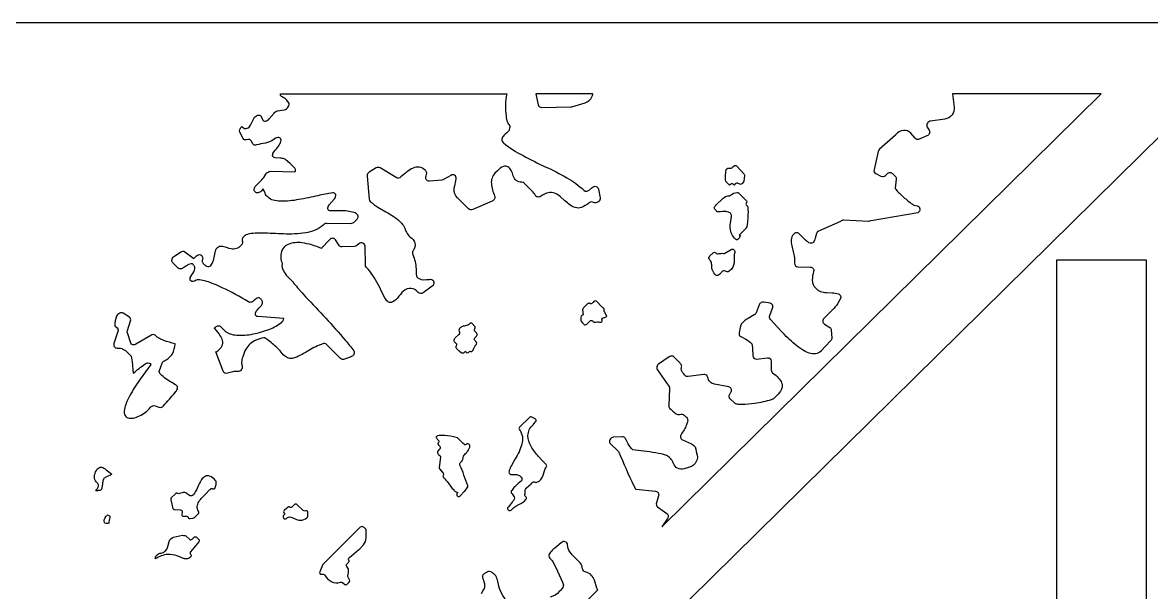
# Model space of a CAD drawing. Extents: x -22 to 58, y -5 to 29.
# Drawn here: x 15.31 to 31.14, y 20.74 to 28.73 of the extents above; entities that cross this region are included whole.
import ezdxf

# ---------------------------------------------------------------- set-up
doc = ezdxf.new("R2010")
doc.units = 0
doc.header["$LTSCALE"] = 100
doc.layers.add('LAYER_1', color=1, linetype='CONTINUOUS')

msp = doc.modelspace()

# ---------------------------------------------------------------- linework, layer by layer
at = {"layer": 'LAYER_1', "color": 7}
for points in [[(-5.497102, 28.727045), (32.877996, 28.727002), (16.126968, 12.228144), (-21.998087, 12.22814), (-5.497102, 28.727045)], [(29.817248, 25.400002), (31.067245, 25.400002), (31.067245, 11.900002), (29.817248, 11.900002), (29.817248, 25.400002)]]:
    msp.add_lwpolyline(points, close=True, dxfattribs=at)
at = {"layer": 'LAYER_1', "color": 0}
for points in [[(22.101032, 27.727041, 0.067943), (22.08164, 27.573224, 0.023591), (22.091, 27.416837, 0.077233), (22.109542, 27.329947, 0.052946), (22.121158, 27.308875, -0.025443), (22.139858, 27.284462, -0.115885), (22.143254, 27.270312, -0.064566), (22.14022, 27.247663), (22.128913, 27.211109, -0.079042), (22.125628, 27.205614), (22.10175, 27.183264), (22.079567, 27.164167), (22.057431, 27.142354, 0.150153), (22.030652, 27.092789, 0.138666), (22.034681, 27.066139, 0.110819), (22.056106, 27.038978, 0.049099), (22.328705, 26.861002, 0.012228), (22.640078, 26.706472, -0.01907), (22.941244, 26.552278, -0.064401), (23.183224, 26.375309, 0.208023), (23.21897, 26.361594, 0.178562), (23.257177, 26.377451), (23.299535, 26.415852, -0.258762), (23.352318, 26.430097, -0.304002), (23.386402, 26.393085), (23.408792, 26.269309, -0.259254), (23.3902, 26.216687, -0.262772), (23.33685, 26.201656), (23.302303, 26.210474, 0.25109), (23.250962, 26.197176, -0.102177), (23.146953, 26.134503, -0.144471), (23.060576, 26.13182, -0.094105), (22.985864, 26.169772, -0.029072), (22.916851, 26.229003), (22.847572, 26.29016, 0.080456), (22.77206, 26.333888, 0.135146), (22.684348, 26.340833, 0.109827), (22.578473, 26.29164, -0.217205), (22.533666, 26.281416, -0.252634), (22.500587, 26.30814, 0.091978), (22.458685, 26.361601), (22.34487, 26.475416, 0.205606), (22.309674, 26.489124, -0.166879), (22.233966, 26.512009, -0.173655), (22.191248, 26.576719, 0.06156), (22.162486, 26.652696, 0.135823), (22.117346, 26.70293, 0.21788), (22.053492, 26.708479, 0.118595), (21.968587, 26.650399), (21.935016, 26.616828, 0.221481), (21.884735, 26.466797, 0.084278), (21.929968, 26.29851, -0.21676), (21.928859, 26.255494, -0.192396), (21.89643, 26.223444), (21.622067, 26.105184, -0.143204), (21.591389, 26.100827, -0.159912), (21.56535, 26.11414), (21.408957, 26.27053, -0.252065), (21.363286, 26.394419), (21.368604, 26.426953, 0.017529), (21.391048, 26.538376, 0.304401), (21.369174, 26.585487, 0.279586), (21.314953, 26.584778), (21.213189, 26.526978, -0.111837), (21.189284, 26.519463), (21.016256, 26.504483, -0.28905), (20.971366, 26.525592, -0.269943), (20.969552, 26.577017, 0.144838), (20.977799, 26.616391, 0.172023), (20.955985, 26.656313, 0.167384), (20.873868, 26.700076, 0.134804), (20.787626, 26.686237, 0.06236), (20.700637, 26.633894, 0.02326), (20.616275, 26.562148, -0.15174), (20.583777, 26.546406, -0.172952), (20.550685, 26.552947), (20.325123, 26.689663, 0.282641), (20.270198, 26.68842), (20.172528, 26.631022, 0.290717), (20.142052, 26.574549), (20.170627, 26.250774, 0.200365), (20.185878, 26.219566, 0.040129), (20.292938, 26.139172), (20.403735, 26.07349, -0.01568), (20.508848, 26.010886, -0.051353), (20.598855, 25.939727, -0.039866), (20.651285, 25.88078, -0.071581), (20.670897, 25.843967), (20.686366, 25.804131, 0.041958), (20.72637, 25.736116, 0.139161), (20.745587, 25.71994, -0.24967), (20.811316, 25.638152, -0.214965), (20.787241, 25.52751, 0.269909), (20.781462, 25.473262, -0.095817), (20.827933, 25.271805, 0.035059), (20.833867, 25.17559, 0.047208), (20.836287, 25.167419, 0.096041), (20.8397, 25.161998, 0.208925), (20.925929, 25.121488), (20.973334, 25.123865, -0.022574), (21.031288, 25.127097, -0.168047), (21.061441, 25.117194, -0.173841), (21.077937, 25.090703, -0.303209), (21.053488, 25.030597), (20.927245, 24.93936, -0.166248), (20.891164, 24.927792, -0.192167), (20.858748, 24.941585), (20.834024, 24.966309, 0.241966), (20.731449, 24.99947, 0.204275), (20.63017, 24.940365, -0.042449), (20.542863, 24.841721, -0.126342), (20.479108, 24.80284, -0.236027), (20.430671, 24.814307, -0.0937), (20.389319, 24.866708, -0.011824), (20.322568, 25.001466), (20.294942, 25.056653, 0.066989), (20.130114, 25.297356, -0.191351), (20.117737, 25.329053), (20.112095, 25.590766, 0.314813), (20.082623, 25.634081, 0.273453), (20.027288, 25.62412), (19.999552, 25.601813, -0.166255), (19.964898, 25.588431), (19.790516, 25.581105, -0.276174), (19.748016, 25.602219), (19.696728, 25.681624, 0.262375), (19.657217, 25.702845, 0.219606), (19.612492, 25.682762), (19.502071, 25.562081, 0.066626), (19.501599, 25.561408), (19.501181, 25.56064, -0.095893), (19.500726, 25.56007, -0.279549), (19.500146, 25.559991, 0.073821), (19.227943, 25.638233, 0.129683), (19.035691, 25.617639, 0.2216), (18.938487, 25.514869, 0.168891), (18.95143, 25.346581, 0.162691), (18.947812, 25.302173, 0.067773), (18.966461, 25.250524, 0.072101), (19.024807, 25.167045, -0.019203), (19.167385, 25.009484), (19.228568, 24.938002), (19.278378, 24.88351, -0.013633), (19.835342, 24.273248, -0.031473), (19.95315, 24.123369, -0.245438), (19.955539, 24.07642, -0.214979), (19.919389, 24.041577), (19.82411, 24.006491, -0.302011), (19.77041, 24.016663), (19.573988, 24.213085, 0.292913), (19.52202, 24.223856, 0.05209), (19.323909, 24.130724, -0.019221), (19.169919, 24.042765, -0.062426), (19.103794, 24.01977, -0.113103), (19.041889, 24.020922, -0.115822), (18.981934, 24.05384, -0.071067), (18.921657, 24.12614, 0.038158), (18.917503, 24.131075), (18.884504, 24.16246, 0.023326), (18.737665, 24.283716), (18.710171, 24.301881, 0.038007), (18.700674, 24.306516, 0.044774), (18.697216, 24.307513, 0.098066), (18.694705, 24.307549, 0.045701), (18.582847, 24.272588, 0.079283), (18.501125, 24.221977, 0.083068), (18.441734, 24.147863, 0.051655), (18.396874, 24.042392, 0.068201), (18.381265, 23.964664, 0.091884), (18.38841, 23.910345, -0.270274), (18.375846, 23.855605, -0.261807), (18.322737, 23.835006, 0.087772), (18.257831, 23.830869, 0.026193), (18.183524, 23.810203, -0.186882), (18.145445, 23.811829, -0.21085), (18.121268, 23.838755), (18.017413, 24.108034, 0.072112), (18.045968, 24.124886, 0.032326), (18.079831, 24.155309, 0.187515), (18.116595, 24.230677, 0.129822), (18.098751, 24.307809, 0.050779), (18.051711, 24.38087), (18.000887, 24.444026), (18.006123, 24.449262, -0.151637), (18.049085, 24.472867, -0.247109), (18.086288, 24.463322), (18.145123, 24.404487, 0.111013), (18.214073, 24.363226, 0.063611), (18.30864, 24.344136, 0.066681), (18.541073, 24.360463, 0.049132), (18.775324, 24.429459, 0.082631), (18.944292, 24.527116, 0.118006), (18.967437, 24.559766), (18.97528, 24.579927), (18.609063, 24.604002, -0.174212), (18.585559, 24.613372, -0.179059), (18.574737, 24.635994, -0.225097), (18.597803, 24.693633), (18.623689, 24.720281), (18.624693, 24.72129, 0.044377), (18.65953, 24.761573, 0.108017), (18.67453, 24.79473, 0.156601), (18.67037, 24.824525, 0.087697), (18.647732, 24.854719, 0.165753), (18.625793, 24.866435, 0.132969), (18.601646, 24.862762, 0.081433), (18.54817, 24.824951, -0.131393), (18.51042, 24.805114, -0.202322), (18.47658, 24.810515, 0.029802), (18.108817, 25.009535, 0.035592), (17.880769, 25.100571, 0.052001), (17.792674, 25.118656, 0.058519), (17.75973, 25.117676, 0.11119), (17.735949, 25.108809, -0.133789), (17.699677, 25.094853, -0.20445), (17.669677, 25.103978, -0.217356), (17.657639, 25.132048, -0.139672), (17.668863, 25.168399, 0.043613), (17.720094, 25.255684, 0.143729), (17.723933, 25.29517, 0.146527), (17.699745, 25.335459, 0.226997), (17.67319, 25.344151, 0.087959), (17.637858, 25.333451, 0.029379), (17.597478, 25.310966), (17.55578, 25.284305, -0.137246), (17.519402, 25.272197, -0.21178), (17.490653, 25.283274), (17.41293, 25.364684, -0.158729), (17.403217, 25.3847, -0.116397), (17.406039, 25.410494, -0.169973), (17.442917, 25.45709), (17.523406, 25.508592, -0.121288), (17.556278, 25.520623, -0.182407), (17.584059, 25.513562), (17.712556, 25.421053), (17.739693, 25.448455, -0.184006), (17.789737, 25.473317, -0.137552), (17.812291, 25.469015, -0.164873), (17.826748, 25.453558, -0.139821), (17.835273, 25.417354, -0.063637), (17.832493, 25.405497), (17.828475, 25.395536, 0.192223), (17.827096, 25.374508, 0.076405), (17.834921, 25.360041, 0.039882), (17.851878, 25.340672, 0.08798), (17.890447, 25.311956, 0.157668), (17.922432, 25.307, 0.147914), (17.948526, 25.321315, 0.078767), (17.96942, 25.350414, 0.061572), (17.99837, 25.435008, 0.020015), (18.014812, 25.524876, -0.185503), (18.044902, 25.575109, -0.207058), (18.096981, 25.59364, -0.048518), (18.166846, 25.57671), (18.200611, 25.566092), (18.234141, 25.557836, 0.274686), (18.374028, 25.605397, 0.127179), (18.396781, 25.639425, 0.164349), (18.395437, 25.667672, -0.220774), (18.403118, 25.716116, -0.166263), (18.445614, 25.754163, -0.073345), (18.541998, 25.77612, -0.028984), (18.667418, 25.780239, -0.00299), (18.969409, 25.76793, 0.049762), (19.279669, 25.783174, 0.056754), (19.415426, 25.821734, 0.087507), (19.52628, 25.891908, -0.195729), (19.576945, 25.914085), (19.914075, 25.910798, 0.195431), (19.965552, 25.933731, 0.082613), (20.009466, 25.98698, 0.136029), (20.015451, 26.013122, 0.183069), (20.003434, 26.037341, 0.125296), (19.938808, 26.070248, 0.046795), (19.843826, 26.085473, 0.026928), (19.631299, 26.086755, -0.166555), (19.606048, 26.093527, -0.185161), (19.592764, 26.11438, -0.236746), (19.611355, 26.172322), (19.682728, 26.255144, 0.105667), (19.699995, 26.28554, 0.144437), (19.700721, 26.315144, 0.194389), (19.68546, 26.335592, 0.1669), (19.657949, 26.340326, 0.02128), (19.451943, 26.299829, -0.012581), (19.183874, 26.245089, -0.048881), (18.926226, 26.22214, -0.062414), (18.823961, 26.236972, -0.124629), (18.751481, 26.277015, -0.108174), (18.71031, 26.333994), (18.685728, 26.394983), (18.65441, 26.363663, -0.151642), (18.6113, 26.339971, -0.247551), (18.574028, 26.349553), (18.566623, 26.356798, -0.246472), (18.557157, 26.394092, -0.151371), (18.580866, 26.437208), (18.638481, 26.494817, 0.038247), (18.692501, 26.555563), (18.723177, 26.602856, -0.251338), (18.790043, 26.643558), (19.132732, 26.635908), (19.134252, 26.639869, 0.119929), (19.137594, 26.666927, 0.164272), (19.127363, 26.687738), (19.089666, 26.72538, 0.025953), (19.023789, 26.786692, 0.080964), (18.97612, 26.815548, 0.068037), (18.925292, 26.825886), (18.849937, 26.831648, -0.17064), (18.827292, 26.840832, -0.172909), (18.816638, 26.862613, -0.221077), (18.837127, 26.918541, 0.033138), (18.896831, 26.992543, 0.076777), (18.931563, 27.061231, 0.144742), (18.932737, 27.090878, 0.194958), (18.917099, 27.111085, 0.165769), (18.889943, 27.116137, 0.1132), (18.858674, 27.104053, -0.037514), (18.7732, 27.055738, -0.054902), (18.713895, 27.035918, 0.030115), (18.58963, 27.010648, -0.147717), (18.559297, 27.009605, -0.200207), (18.539157, 27.026006), (18.51476, 27.070427, 0.190374), (18.496022, 27.086342, 0.142772), (18.467812, 27.086766), (18.450662, 27.082478, -0.1472), (18.421668, 27.083092, -0.197411), (18.403035, 27.099927), (18.357123, 27.191762, -0.184804), (18.355026, 27.226003, -0.123782), (18.376335, 27.261994), (18.385941, 27.271927), (18.407462, 27.250408, 0.169833), (18.429079, 27.240063, 0.12283), (18.457228, 27.24427, 0.186341), (18.504505, 27.287585), (18.552752, 27.382781, -0.213151), (18.608331, 27.428644, -0.159506), (18.63868, 27.427684, -0.206672), (18.657366, 27.408751), (18.67411, 27.367908, 0.176331), (18.689371, 27.350675, 0.148616), (18.714217, 27.346526, 0.195282), (18.767464, 27.376974), (18.83558, 27.458388, -0.177749), (18.884724, 27.488317), (18.979406, 27.504356, 0.215373), (19.036477, 27.545522, 0.121547), (19.047467, 27.577641, 0.178482), (19.040138, 27.604545), (19.014441, 27.63947), (19.010996, 27.643408, 0.121984), (18.948417, 27.685581, -0.313949), (18.925595, 27.716978, -0.045388), (18.925709, 27.727045), (22.101032, 27.727041)], [(23.307627, 27.727041), (22.507198, 27.727041), (22.540316, 27.573884, 0.178243), (22.557034, 27.546661, 0.171885), (22.587941, 27.536841), (22.997035, 27.544144, 0.075389), (23.01226, 27.546558), (23.199048, 27.602974, 0.216554), (23.294732, 27.685908, 0.071565), (23.307627, 27.727041)], [(24.276162, 21.658238), (30.437709, 27.727034), (28.350118, 27.727038), (28.376689, 27.541101, -0.210536), (28.34578, 27.432092, -0.201529), (28.245913, 27.373691), (28.045127, 27.346794, 0.242679), (27.999559, 27.314856, 0.270732), (27.998937, 27.262184), (28.02485, 27.218247, -0.239336), (28.02743, 27.172251, -0.210143), (27.992748, 27.137352), (27.884118, 27.093365, -0.148942), (27.852239, 27.089978, -0.167845), (27.826264, 27.105356), (27.76667, 27.174828, 0.251609), (27.663925, 27.214991, 0.211486), (27.558441, 27.157215, -0.041452), (27.550709, 27.149105), (27.329406, 26.950916, 0.160063), (27.310245, 26.918897), (27.252142, 26.666328, 0.157639), (27.254342, 26.634475, 0.173185), (27.274941, 26.611944), (27.347209, 26.57268, 0.1707), (27.380315, 26.567449, 0.149686), (27.412035, 26.583994), (27.436028, 26.607116, -0.181516), (27.474764, 26.624243, -0.212694), (27.511441, 26.610616), (27.549543, 26.572515, -0.243397), (27.562756, 26.531077), (27.546205, 26.407278, 0.106049), (27.546584, 26.404342, 0.047421), (27.548307, 26.400416, 0.03942), (27.555449, 26.38987, 0.043128), (27.666409, 26.280593, 0.026315), (27.789094, 26.179767), (27.804554, 26.170048, 0.05125), (27.807457, 26.168931), (27.858205, 26.156935, -0.160047), (27.883003, 26.142264, -0.156409), (27.894024, 26.115356, -0.275219), (27.867292, 26.060951), (27.210189, 25.948822, 0.049205), (27.200709, 25.946096, -0.085322), (27.17426, 25.93829), (26.827039, 25.956337, 0.217073), (26.782425, 25.938585), (26.462532, 25.795624, 0.179907), (26.451896, 25.784463, 0.035635), (26.448919, 25.77684), (26.446575, 25.768923), (26.427689, 25.70191, -0.0986), (26.40135, 25.648442, -0.305203), (26.356488, 25.634488, -0.087555), (26.323654, 25.650444, -0.046044), (26.282039, 25.686017), (26.201741, 25.766322, 0.236939), (26.161524, 25.779672, 0.200472), (26.121275, 25.757281, 0.158288), (26.088761, 25.681221, 0.080375), (26.099065, 25.597999), (26.124308, 25.493041, -0.054161), (26.13661, 25.35177, 0.200816), (26.149583, 25.317131, 0.201821), (26.183582, 25.302785), (26.359245, 25.299774, -0.246988), (26.397181, 25.280506, -0.236719), (26.404181, 25.23736, 0.0752), (26.385106, 25.115104, 0.197077), (26.433599, 25.004085, 0.206), (26.58336, 24.940655), (26.663292, 24.938176, -0.064649), (26.752437, 24.922266, -0.249835), (26.782099, 24.892927, -0.219822), (26.777157, 24.848644), (26.73927, 24.782081, -0.050624), (26.66967, 24.700826), (26.551185, 24.582341, 0.216648), (26.533221, 24.538002, 0.258147), (26.554878, 24.499794), (26.630563, 24.452219, -0.254116), (26.652166, 24.414715), (26.658245, 24.308826, -0.208691), (26.642177, 24.26568), (26.51143, 24.123317), (26.509127, 24.120955, -0.16105), (26.432886, 24.081956, -0.116705), (26.343629, 24.091593, -0.061279), (26.246055, 24.139053, -0.033158), (26.144868, 24.213524, -0.029285), (25.950459, 24.400244), (25.798016, 24.565251, -0.297416), (25.788846, 24.618601), (25.828925, 24.724302, 0.221682), (25.827245, 24.767285, 0.242939), (25.794028, 24.791435), (25.706075, 24.807313, 0.180035), (25.667309, 24.799816, 0.166998), (25.640756, 24.76859), (25.597988, 24.658684, -0.169448), (25.572316, 24.628069), (25.485388, 24.57904, 0.063169), (25.392232, 24.501884, 0.074126), (25.387165, 24.494482), (25.382372, 24.483203), (25.373555, 24.452057), (25.358582, 24.376667, 0.156433), (25.361995, 24.345543, 0.169635), (25.382953, 24.324026), (25.454965, 24.28938, -0.071402), (25.534812, 24.225081, -0.108488), (25.539603, 24.216295, -0.039612), (25.543106, 24.201715), (25.547193, 24.159659), (25.550335, 24.055365, 0.211533), (25.566556, 24.020696, 0.207043), (25.603662, 24.00964), (25.755575, 24.025105, -0.210681), (25.793075, 24.013664, -0.214764), (25.808898, 23.978187), (25.810496, 23.853435, 0.245182), (25.829363, 23.815581, -0.030218), (25.893282, 23.763255, -0.082706), (25.947259, 23.694952, -0.167675), (25.961507, 23.612587, -0.155645), (25.906241, 23.518073), (25.83913, 23.450959, -0.080163), (25.828499, 23.444502), (25.809137, 23.437047, -0.041519), (25.577225, 23.387431, -0.031192), (25.400945, 23.370751, -0.042087), (25.335285, 23.37422, -0.048944), (25.312301, 23.379912, -0.105233), (25.297492, 23.388624), (25.234048, 23.452073, -0.175455), (25.220401, 23.48114, -0.153387), (25.227941, 23.514624), (25.245012, 23.544828, 0.236642), (25.248945, 23.592238, 0.268074), (25.213968, 23.62027), (25.015185, 23.656281, -0.155757), (24.951906, 23.688661, -0.155695), (24.920316, 23.752403, 0.102308), (24.913339, 23.770558, 0.301011), (24.866312, 23.791644), (24.645981, 23.764534, -0.247668), (24.604166, 23.778778, -0.031598), (24.566833, 23.822777, -0.062526), (24.549404, 23.852815, -0.208425), (24.548898, 23.887947, 0.042859), (24.553143, 23.901507, 0.12501), (24.551935, 23.918041, 0.081474), (24.538933, 23.941782, 0.037707), (24.507799, 23.976963), (24.447146, 24.037616, 0.188493), (24.415468, 24.051392, 0.163148), (24.379902, 24.040766), (24.230052, 23.937912, 0.19133), (24.204595, 23.901227, 0.221899), (24.21165, 23.860408), (24.373818, 23.627785, -0.173297), (24.382288, 23.597609), (24.372464, 23.357663, 0.211151), (24.385056, 23.322384, 0.073589), (24.476418, 23.242728, 0.185782), (24.523372, 23.232848), (24.540943, 23.236081, -0.09769), (24.560308, 23.235165, -0.088817), (24.585766, 23.222903, -0.046337), (24.621614, 23.192097, -0.214237), (24.637688, 23.145901, -0.088048), (24.622204, 23.084985, -0.04747), (24.545898, 22.953451, 0.213275), (24.5367, 22.909517, 0.247926), (24.562831, 22.877144), (24.689917, 22.819856, -0.306289), (24.758275, 22.711605, 0.041193), (24.759142, 22.702326, 0.064117), (24.76308, 22.689597, -0.238444), (24.758737, 22.57171, -0.213452), (24.663052, 22.491983), (24.590705, 22.47114, -0.18716), (24.497026, 22.477931, -0.204559), (24.43852, 22.545987, 0.085236), (24.418606, 22.584391, 0.036711), (24.368775, 22.639609, 0.070872), (24.35352, 22.650343, 0.034403), (24.330658, 22.660425, 0.031132), (24.266801, 22.678666, 0.024266), (23.941379, 22.727255), (23.869858, 22.737016), (23.86855, 22.737461, -0.088807), (23.867846, 22.737873, -0.0739), (23.802519, 22.819556), (23.766217, 22.894805, 0.30462), (23.721114, 22.919663), (23.599162, 22.913423, 0.282113), (23.546973, 22.876762, 0.147678), (23.542344, 22.844933, 0.166319), (23.55658, 22.818255), (23.66041, 22.720778, -0.109009), (23.671264, 22.705251, 0.012227), (23.880907, 22.232714), (23.904815, 22.188463, 0.039183), (23.906834, 22.185998, 0.049214), (23.907611, 22.185344, 0.115687), (23.908228, 22.185085), (24.188689, 22.154719, -0.239514), (24.223453, 22.133522, -0.223306), (24.228721, 22.09168), (24.199977, 21.992163, 0.14709), (24.199766, 21.961543, 0.163184), (24.216752, 21.937944), (24.345681, 21.843751, -0.210757), (24.364409, 21.811142, -0.18148), (24.354174, 21.77192), (24.276162, 21.658238)], [(25.177275, 26.667955, -0.130914), (25.203194, 26.684791, -0.063388), (25.214063, 26.686351, 0.046966), (25.245484, 26.687118, 0.130833), (25.271417, 26.703967), (25.283142, 26.715691, -0.195174), (25.303082, 26.724727, -0.227852), (25.321812, 26.717294), (25.430685, 26.600062, -0.238928), (25.436685, 26.579463), (25.425393, 26.505974, -0.131115), (25.419587, 26.492403), (25.403468, 26.471128, -0.156826), (25.387864, 26.45997, -0.177352), (25.369816, 26.460656), (25.336842, 26.474522, 0.307734), (25.306127, 26.467467), (25.2877, 26.449041), (25.276603, 26.460085, 0.215418), (25.257992, 26.46687, 0.183566), (25.238528, 26.457944), (25.226095, 26.445515), (25.177657, 26.494006, -0.094146), (25.174599, 26.498935, -0.043295), (25.172241, 26.506586, -0.037326), (25.169373, 26.528403, -0.026545), (25.169253, 26.586507), (25.176484, 26.665616), (25.177099, 26.66768, -0.080853), (25.177275, 26.667955)], [(25.460374, 26.198478, 0.160012), (25.455636, 26.181077, 0.183637), (25.46252, 26.165727), (25.475627, 26.15262, -0.083109), (25.47721, 26.150217, -0.039717), (25.478603, 26.146429, -0.035557), (25.480842, 26.135062, -0.045086), (25.481143, 25.999381, -0.019505), (25.471895, 25.898621), (25.465438, 25.862809), (25.460067, 25.847152, -0.06725), (25.458205, 25.844558), (25.360563, 25.746912), (25.377009, 25.742085), (25.353859, 25.698474, -0.224296), (25.333264, 25.682601, -0.266082), (25.310198, 25.688785, -0.185965), (25.233808, 25.844883, -0.05437), (25.23654, 25.915265), (25.246943, 25.976576, 0.068413), (25.250305, 26.025847, 0.215047), (25.231915, 26.060108, 0.088413), (25.209966, 26.070682, 0.0528), (25.177062, 26.07639, 0.047663), (25.071035, 26.071723, -0.152143), (25.055592, 26.074995, -0.069966), (25.041439, 26.085601), (25.018335, 26.110856, -0.196385), (25.011439, 26.127515, -0.169979), (25.017792, 26.145865, -0.038773), (25.062386, 26.194907), (25.107913, 26.238208, -0.06198), (25.166729, 26.287235, -0.128343), (25.200262, 26.298517, 0.014476), (25.22256, 26.298126, 0.095353), (25.233885, 26.3017, 0.069631), (25.24767, 26.312133, -0.04077), (25.251473, 26.315281), (25.276275, 26.332597, -0.101169), (25.287048, 26.337341), (25.329709, 26.34679, -0.266088), (25.352745, 26.340573), (25.450063, 26.243255, -0.046439), (25.460397, 26.231177, -0.0915), (25.465496, 26.220298, -0.120107), (25.465456, 26.209704, -0.083504), (25.460374, 26.198478)], [(25.2525, 25.270927), (25.250818, 25.269081), (25.221812, 25.239852, -0.301637), (25.191556, 25.232447), (25.154591, 25.246884, 0.300751), (25.124413, 25.239558), (25.08214, 25.195019, -0.102717), (25.056416, 25.179116, -0.296384), (25.033393, 25.184467, -0.104126), (24.984583, 25.253623, -0.093308), (24.975046, 25.307918, 0.055368), (24.971508, 25.356214, 0.143773), (24.940693, 25.407373, -0.293289), (24.935202, 25.430048, -0.104353), (24.950551, 25.455243), (24.994153, 25.496766, -0.198402), (25.014425, 25.505747, -0.23295), (25.033284, 25.497794, 0.183752), (25.054022, 25.486329, 0.07588), (25.079095, 25.487314), (25.107321, 25.491362, -0.089877), (25.13752, 25.489085, 0.21168), (25.159232, 25.492397), (25.249571, 25.546478, -0.156537), (25.266647, 25.550699, -0.179315), (25.281567, 25.543845), (25.29413, 25.531281, -0.313328), (25.298689, 25.503167, 0.094331), (25.288126, 25.447704), (25.289324, 25.389663, -0.19646), (25.2525, 25.270927)], [(23.172587, 24.629888), (23.153807, 24.620066, 0.289846), (23.137256, 24.592384), (23.138006, 24.55662, 0.181306), (23.152453, 24.526822), (23.182898, 24.496373, 0.215895), (23.201467, 24.489568, 0.183901), (23.220973, 24.498517), (23.264477, 24.542069, -0.193879), (23.284745, 24.551109, -0.231147), (23.303496, 24.543266, 0.149931), (23.326696, 24.527249, 0.117473), (23.348392, 24.527618), (23.372567, 24.532012, -0.108559), (23.4032, 24.528069, 0.289516), (23.432535, 24.535691), (23.439917, 24.543133), (23.436417, 24.554935, -0.24748), (23.441599, 24.580144, -0.23539), (23.465075, 24.592223), (23.475198, 24.592356, 0.172472), (23.493052, 24.598869), (23.504992, 24.608258), (23.469174, 24.67068, -0.158087), (23.466075, 24.68544), (23.467653, 24.702483, 0.178899), (23.463512, 24.71897, 0.187015), (23.44958, 24.728152, -0.08694), (23.449419, 24.728229, -0.033969), (23.449195, 24.728405), (23.430988, 24.747285), (23.361709, 24.816566, 0.215946), (23.343184, 24.823327, 0.183039), (23.323662, 24.814397), (23.31126, 24.801994, -0.038482), (23.296857, 24.789238, -0.095626), (23.286013, 24.783694, -0.13506), (23.276719, 24.783895, -0.061083), (23.266968, 24.788373, 0.175837), (23.249991, 24.791199, 0.153973), (23.2337, 24.78251), (23.173346, 24.722156, 0.233619), (23.1645, 24.698002), (23.172587, 24.629888)], [(16.957839, 23.724935, 0.031071), (16.809672, 23.490909, 0.059735), (16.7425, 23.329415, 0.140147), (16.739598, 23.230607, 0.24007), (16.784243, 23.184637, 0.129459), (16.859708, 23.181659, 0.066004), (16.94927, 23.211826, 0.115043), (17.103784, 23.332208, -0.153668), (17.134114, 23.35446, -0.172544), (17.169614, 23.354081), (17.221721, 23.334541, 0.315042), (17.284355, 23.352506, 0.009563), (17.448952, 23.541945, 0.065349), (17.480114, 23.590333, 0.089974), (17.484198, 23.607606, 0.123481), (17.481106, 23.622042, 0.088813), (17.471208, 23.634972, 0.041918), (17.454869, 23.647729), (17.404343, 23.67805, -0.052421), (17.242185, 23.795223, -0.315182), (17.230024, 23.850208), (17.265575, 23.949199, -0.206837), (17.298382, 23.984888, 0.159285), (17.410501, 24.083918, 0.115893), (17.448288, 24.22288, -0.03255), (17.288427, 24.270796, -0.02541), (17.230923, 24.295545, -0.06712), (17.197295, 24.316856, 0.041728), (17.196625, 24.317393), (17.195996, 24.317888), (17.167335, 24.34253, 0.187311), (17.140563, 24.35142, 0.125443), (17.107666, 24.341203), (16.897618, 24.219137, -0.179662), (16.854559, 24.210024, -0.279189), (16.827823, 24.23303), (16.780142, 24.37553, -0.159737), (16.780795, 24.407116), (16.823048, 24.545813, 0.139997), (16.824554, 24.575159, 0.192346), (16.809775, 24.595345), (16.71987, 24.652628, 0.144281), (16.697581, 24.658719, 0.10695), (16.671241, 24.652251, 0.171617), (16.62828, 24.610758, 0.144287), (16.604264, 24.476562), (16.635228, 24.445491, -0.293297), (16.645949, 24.393416), (16.590509, 24.228444, 0.238211), (16.595389, 24.183451, 0.255178), (16.633957, 24.162691, -0.062181), (16.700963, 24.156743, -0.131886), (16.765406, 24.113955), (16.830807, 24.048553, -0.069743), (16.831492, 24.047571), (16.832211, 24.045971), (16.837167, 24.024515), (16.84501, 23.969938), (16.861717, 23.81042, -0.024654), (17.028095, 23.940113, -0.140442), (17.066251, 23.955206, -0.221744), (17.097241, 23.944616), (17.107417, 23.93444), (16.957839, 23.724935)], [(21.578162, 24.504242), (21.562882, 24.489022, -0.079122), (21.557716, 24.485539, -0.035595), (21.550078, 24.482511), (21.503815, 24.471288, 0.076184), (21.454016, 24.4527, 0.102292), (21.436791, 24.436983, 0.144039), (21.429482, 24.415031, 0.110425), (21.435689, 24.38538, -0.307176), (21.42858, 24.354719), (21.378457, 24.304592, 0.055838), (21.364244, 24.28758, 0.127244), (21.358992, 24.272816, 0.143717), (21.362605, 24.258539, 0.069486), (21.374985, 24.242991), (21.389827, 24.228144, -0.185521), (21.396683, 24.21275, -0.159123), (21.391917, 24.195337, 0.050999), (21.386321, 24.185033, 0.12988), (21.385059, 24.175656, 0.113443), (21.389383, 24.165373, 0.048542), (21.400543, 24.152352), (21.41026, 24.142637, 0.059913), (21.443123, 24.115907), (21.471917, 24.098459, 0.187061), (21.489453, 24.094633, 0.161775), (21.506627, 24.103423), (21.521441, 24.118242), (21.525213, 24.110399, 0.275551), (21.544292, 24.097345, 0.228129), (21.567874, 24.10638), (21.583099, 24.121715), (21.583642, 24.121172, 0.280416), (21.6082, 24.115337, 0.236876), (21.628666, 24.133734), (21.63987, 24.161605), (21.64128, 24.164648), (21.656913, 24.193794, -0.066532), (21.66185, 24.200573, 0.060941), (21.674314, 24.216537, 0.129138), (21.678511, 24.230591, 0.134659), (21.674541, 24.244305, 0.065379), (21.662505, 24.259247), (21.651374, 24.270317, -0.214389), (21.644621, 24.288955, -0.184299), (21.653575, 24.308447), (21.666005, 24.320873, 0.055817), (21.680218, 24.337887, 0.12729), (21.685467, 24.352649, 0.143884), (21.681848, 24.366918, 0.069566), (21.669453, 24.382451), (21.653413, 24.398491, -0.173134), (21.646627, 24.412864, -0.1533), (21.650264, 24.429478), (21.654496, 24.437187, 0.148553), (21.65813, 24.453253, 0.167426), (21.651889, 24.46747), (21.616887, 24.505628, 0.224823), (21.598185, 24.513195, 0.190701), (21.578162, 24.504242)], [(22.47793, 23.10162), (22.503462, 23.127156, 0.223418), (22.512389, 23.15014, 0.267654), (22.50026, 23.169219), (22.449623, 23.196467, 0.172237), (22.43283, 23.198984, 0.151476), (22.416893, 23.190388), (22.280532, 23.054349, 0.171681), (22.271628, 23.036131, 0.199239), (22.276732, 23.018038, -0.136714), (22.318589, 22.922066, -0.094677), (22.311825, 22.817205, -0.068934), (22.219704, 22.608562), (22.167984, 22.518652, 0.048709), (22.134916, 22.4476, 0.082004), (22.130632, 22.421312, 0.173195), (22.137318, 22.40234, 0.160463), (22.157076, 22.39155, 0.074406), (22.192009, 22.389809, -0.041215), (22.236275, 22.390037, -0.087015), (22.266851, 22.382333, -0.095987), (22.28951, 22.365469, -0.044329), (22.310028, 22.338219, -0.184099), (22.313659, 22.320766, -0.160559), (22.304898, 22.303781, 0.010454), (22.212985, 22.219379, 0.055566), (22.169332, 22.166865, 0.094796), (22.160355, 22.144982, 0.239963), (22.164623, 22.128663, -0.077632), (22.202551, 22.078265, -0.220235), (22.203941, 22.041141, -0.073593), (22.176114, 22.000405), (22.126389, 21.939167, -0.079023), (22.119303, 21.932352, 0.121456), (22.110364, 21.922791, 0.160318), (22.108671, 21.912351, 0.105065), (22.113211, 21.901174, 0.053968), (22.122968, 21.889399, 0.295403), (22.147357, 21.884234, 0.118328), (22.174882, 21.902562, -0.054413), (22.229277, 21.947872), (22.270535, 21.969146, 0.10865), (22.368264, 22.037809, 0.138084), (22.376874, 22.051786, 0.150848), (22.376037, 22.064637, 0.08069), (22.369231, 22.076211), (22.359934, 22.086356, -0.278434), (22.354071, 22.110727, 0.053946), (22.358906, 22.14067), (22.359164, 22.162501, -0.222546), (22.375264, 22.199766), (22.376623, 22.201069), (22.441941, 22.260258, 0.05249), (22.446095, 22.26479, -0.076404), (22.460436, 22.280412, -0.066339), (22.466282, 22.28344), (22.47315, 22.285491, -0.202729), (22.492445, 22.283349), (22.496788, 22.280903, 0.256554), (22.521728, 22.28088, 0.223453), (22.612363, 22.382631), (22.62847, 22.439556, -0.082707), (22.65513, 22.496022, 0.165311), (22.660801, 22.514006, 0.191445), (22.65391, 22.530137), (22.60168, 22.582742), (22.54463, 22.643954, -0.053932), (22.442033, 22.784445, -0.130237), (22.398048, 22.936115, -0.200975), (22.464603, 23.083467, 0.059668), (22.468863, 23.088813), (22.473587, 23.096191, -0.059176), (22.47793, 23.10162)], [(21.533709, 22.695644, 0.095373), (21.563147, 22.735455), (21.580005, 22.773802, 0.151809), (21.583479, 22.790281, 0.172801), (21.576693, 22.804522), (21.567005, 22.81421, 0.239817), (21.54676, 22.820888, 0.201831), (21.526599, 22.809463, -0.184378), (21.521621, 22.80638, -0.142568), (21.514198, 22.807504, -0.0659), (21.503811, 22.813792), (21.489937, 22.826203), (21.41102, 22.905116, 0.066498), (21.410296, 22.90562), (21.392073, 22.91101, 0.035246), (21.229427, 22.934825, 0.025255), (21.172017, 22.936465, 0.064248), (21.129047, 22.930786, 0.090879), (21.115983, 22.924418, 0.188464), (21.110138, 22.915283, 0.165027), (21.112713, 22.903066, 0.07506), (21.124913, 22.887455, -0.06314), (21.143227, 22.867085, -0.135576), (21.146791, 22.854609, -0.144288), (21.141818, 22.839774, 0.051075), (21.136221, 22.82947, 0.130002), (21.134962, 22.82009, 0.113371), (21.139295, 22.809799, 0.048467), (21.150473, 22.796762), (21.161575, 22.785663, -0.215067), (21.168358, 22.767072, -0.183845), (21.15943, 22.74759), (21.147, 22.73516, 0.113654), (21.130343, 22.711203, 0.18599), (21.130863, 22.691279, 0.090658), (21.143705, 22.672719), (21.164016, 22.652852, -0.247253), (21.171071, 22.632066), (21.153677, 22.490109, 0.212062), (21.158752, 22.471412), (21.208198, 22.41062, -0.288887), (21.211099, 22.383947), (21.208063, 22.376888, 0.144818), (21.205893, 22.361283, 0.162913), (21.21278, 22.34818, -0.035662), (21.278357, 22.274718), (21.32716, 22.209096, 0.049483), (21.368828, 22.160721, 0.159548), (21.413005, 22.139002), (21.407846, 22.133416, 0.199435), (21.399756, 22.112951), (21.39987, 22.103566, 0.156099), (21.404398, 22.089455, 0.162773), (21.416312, 22.081148, 0.287851), (21.445295, 22.089506), (21.508795, 22.155774), (21.510563, 22.157758), (21.54687, 22.202534, 0.277391), (21.551866, 22.230487), (21.524457, 22.305538), (21.498559, 22.383127, 0.045955), (21.442689, 22.519038, -0.176078), (21.439857, 22.536062, -0.153932), (21.448524, 22.552333, 0.083215), (21.481119, 22.593796, 0.065129), (21.485646, 22.607445, -0.079183), (21.495086, 22.647298, -0.070413), (21.533709, 22.695644)], [(16.333921, 22.167822), (16.350477, 22.18438, 0.151683), (16.374096, 22.227347, 0.247701), (16.364477, 22.264597), (16.3425, 22.286687, -0.226066), (16.315867, 22.360497, -0.101761), (16.344205, 22.448128, -0.165655), (16.385863, 22.488313, -0.100462), (16.411616, 22.495066, -0.139997), (16.433543, 22.48997, -0.042277), (16.498188, 22.443626), (16.560082, 22.395994, -0.066187), (16.475445, 22.352116, 0.195231), (16.44553, 22.323033, 0.07039), (16.430851, 22.275065, -0.023863), (16.416666, 22.186416, -0.167132), (16.403596, 22.170604, -0.179532), (16.384237, 22.166577, 0.123695), (16.367008, 22.165818, 0.046761), (16.361527, 22.163399, -0.062297), (16.352889, 22.159096, -0.115691), (16.348156, 22.159058, -0.083224), (16.342096, 22.161659, -0.042063), (16.333921, 22.167822)], [(18.011417, 22.205899, 0.097234), (18.025018, 22.266092, 0.070421), (18.022107, 22.292727, 0.129225), (18.011934, 22.311813, 0.116047), (17.930468, 22.368106, 0.208627), (17.868126, 22.364083, 0.119551), (17.820049, 22.318335, 0.04072), (17.781377, 22.249451), (17.747249, 22.176022, -0.051529), (17.712808, 22.116638, -0.073357), (17.69395, 22.098022, -0.130672), (17.673192, 22.089888, -0.138894), (17.649926, 22.094562, -0.083939), (17.623543, 22.114365, 0.081986), (17.59739, 22.134582, 0.136534), (17.574109, 22.139116, 0.056968), (17.54714, 22.133112), (17.509921, 22.121719, -0.2323), (17.488453, 22.124947), (17.487721, 22.125463, 0.189571), (17.470067, 22.129518, 0.163405), (17.452717, 22.120687), (17.395264, 22.063234, 0.27021), (17.387039, 22.035802), (17.418224, 21.915392, 0.162224), (17.426044, 21.903, 0.158942), (17.440012, 21.897888), (17.523567, 21.893573, -0.212457), (17.540749, 21.885168, -0.206499), (17.545957, 21.866463), (17.541775, 21.831238, 0.220652), (17.547449, 21.811998, 0.227033), (17.565657, 21.804105), (17.609024, 21.804266, -0.314198), (17.631059, 21.790208), (17.6332, 21.785242, 0.173204), (17.64352, 21.773895, 0.161021), (17.659224, 21.771483), (17.695216, 21.776304, 0.150712), (17.726748, 21.794172), (17.773449, 21.840876, 0.164277), (17.78226, 21.858259, 0.189388), (17.778146, 21.875912, -0.178446), (17.759027, 21.942508, -0.115006), (17.78179, 22.007742, -0.049654), (17.827765, 22.068091), (17.878284, 22.120034), (17.932528, 22.174281, -0.033155), (17.945697, 22.186114, -0.076853), (17.955818, 22.191962, -0.123714), (17.964362, 22.192906, -0.081733), (17.972799, 22.190022, 0.224091), (17.994724, 22.189644, 0.19895), (18.011417, 22.205899)], [(19.29667, 21.782474, 0.24112), (19.309748, 21.806247), (19.310996, 21.855742, 0.232918), (19.303127, 21.87447, 0.226669), (19.283398, 21.88014), (19.26728, 21.877916, -0.238063), (19.246846, 21.884184), (19.157863, 21.969478, 0.212004), (19.139354, 21.97591, 0.181153), (19.12011, 21.966955), (19.090721, 21.937566, -0.154391), (19.074427, 21.928902, -0.17567), (19.057398, 21.931758, 0.061061), (19.047678, 21.936209, 0.134715), (19.038395, 21.936406, 0.095562), (19.027556, 21.930873, 0.038644), (19.013166, 21.918137), (18.979052, 21.884022, 0.18364), (18.970091, 21.864525, 0.215471), (18.976882, 21.845923), (18.987981, 21.834822), (18.971889, 21.818731, 0.158432), (18.963141, 21.80195, 0.182408), (18.966543, 21.78462), (18.970453, 21.778376, 0.237117), (18.988389, 21.767658, 0.201923), (19.00991, 21.774849, -0.243841), (19.071751, 21.793504, -0.05705), (19.101854, 21.783702), (19.13316, 21.769117, 0.10702), (19.204634, 21.749502, 0.164518), (19.29667, 21.782474)], [(16.516638, 21.707006, -0.24171), (16.469693, 21.706734, -0.246013), (16.452963, 21.734757, -0.157193), (16.463532, 21.774278, 0.112395), (16.473953, 21.803101), (16.477153, 21.803751, 0.226723), (16.497398, 21.820738), (16.499106, 21.824403), (16.519245, 21.81686, -0.199201), (16.53209, 21.805049, -0.181543), (16.533193, 21.786785, 0.041687), (16.516638, 21.707006)], [(17.170567, 21.205483, -0.189865), (17.186524, 21.25362, -0.243268), (17.250674, 21.287545, 0.160436), (17.280543, 21.297121, 0.054565), (17.328587, 21.338105, 0.068355), (17.333144, 21.344548), (17.337728, 21.35443), (17.346916, 21.382054), (17.364977, 21.451506, -0.259317), (17.425874, 21.512403), (17.551387, 21.539676, 0.202106), (17.577032, 21.535742, -0.27127), (17.600721, 21.529691), (17.649162, 21.481251, 0.21507), (17.667752, 21.474466, 0.183885), (17.687237, 21.483392), (17.712256, 21.508416, -0.182405), (17.731622, 21.517366, -0.213773), (17.750198, 21.510747), (17.780453, 21.48114, -0.20391), (17.787498, 21.463791, -0.175517), (17.780316, 21.444912), (17.664492, 21.307053, 0.211598), (17.657529, 21.286421, 0.169775), (17.666827, 21.268416, -0.228921), (17.673532, 21.249062, -0.195879), (17.663488, 21.229255, -0.270515), (17.579719, 21.209989, -0.037257), (17.531904, 21.226137), (17.478036, 21.2475, 0.105493), (17.345849, 21.269945, 0.133346), (17.170567, 21.205483)], [(20.089921, 21.40627, 0.196034), (20.126419, 21.501014, -0.024148), (20.129134, 21.605809, 0.307012), (20.118795, 21.629935), (20.099701, 21.64483, 0.074691), (20.081165, 21.657091, 0.187365), (20.059509, 21.657775, 0.11487), (20.031059, 21.63794), (19.521174, 21.128058, 0.045474), (19.520851, 21.127637), (19.515421, 21.116688), (19.476724, 21.026616, 0.249652), (19.478056, 21.00266, 0.2725), (19.498382, 20.991778), (19.528232, 20.991774, -0.293676), (19.549614, 20.979022, 0.141735), (19.638348, 20.891814, 0.238288), (19.769618, 20.879506, -0.290386), (19.796567, 20.876873), (19.830052, 20.849955, 0.206805), (19.848974, 20.845028, 0.178149), (19.867528, 20.855081), (19.891331, 20.881597, 0.312046), (19.896539, 20.912534), (19.873284, 20.958478, -0.210902), (19.872252, 20.978774, 0.107422), (19.881018, 21.044231, 0.166057), (19.856977, 21.099672, -0.210409), (19.850715, 21.118121, -0.179975), (19.859657, 21.137203), (19.870271, 21.147817, 0.036637), (19.882684, 21.161766, 0.088587), (19.888353, 21.172365, 0.131899), (19.888583, 21.181401, 0.069199), (19.884681, 21.190663, -0.184899), (19.882341, 21.208786, -0.162318), (19.892657, 21.225397), (20.024985, 21.337041), (20.027721, 21.339676), (20.089268, 21.40562), (20.089921, 21.40627)]]:
    msp.add_lwpolyline(points, format="xyb", close=True, dxfattribs=at)
for points in [[(21.660614, 19.082066), (23.378103, 20.773699, -0.078209), (23.364292, 20.797448), (23.329494, 20.906562, 0.100465), (23.286015, 20.979619, 0.159697), (23.202221, 21.02377, -0.168147), (23.175741, 21.038479, -0.165146), (23.164284, 21.066865, 0.150649), (23.127657, 21.153234, 0.030654), (23.094029, 21.190835), (23.056179, 21.227398, -0.052645), (22.985774, 21.305456, -0.147458), (22.95237, 21.403502, 0.149137), (22.943726, 21.430576, 0.156013), (22.921346, 21.447167, 0.278615), (22.864962, 21.434302), (22.774873, 21.359452, 0.046711), (22.711327, 21.301526, 0.081952), (22.695025, 21.275023, 0.132857), (22.691979, 21.248088, 0.112832), (22.704397, 21.219167, 0.061687), (22.734485, 21.186703), (22.736271, 21.185184, -0.051746), (22.736784, 21.184646), (22.744855, 21.170538), (22.809839, 21.034981), (22.880859, 20.882601, -0.065707), (22.893535, 20.853473, -0.133076), (22.893334, 20.825284, -0.091305), (22.875981, 20.792245, -0.037426), (22.837198, 20.748569, -0.13817), (22.711292, 20.66873, -0.162627)], [(22.131082, 20.582215, -0.143933), (21.989359, 20.824702), (21.968132, 20.915096, 0.131334), (21.932464, 20.982195, 0.055208), (21.889, 21.018807, 0.133681), (21.855053, 21.030656, 0.124681), (21.823243, 21.022791, 0.033255), (21.786193, 21.000266, 0.167317), (21.761349, 20.967793, 0.189523), (21.763048, 20.929416, -0.094543), (21.789634, 20.839631, -0.134149), (21.775933, 20.778073), (21.739167, 20.714993, 0.052468)]]:
    msp.add_lwpolyline(points, format="xyb", dxfattribs=at)

doc.saveas('drawing.dxf')
